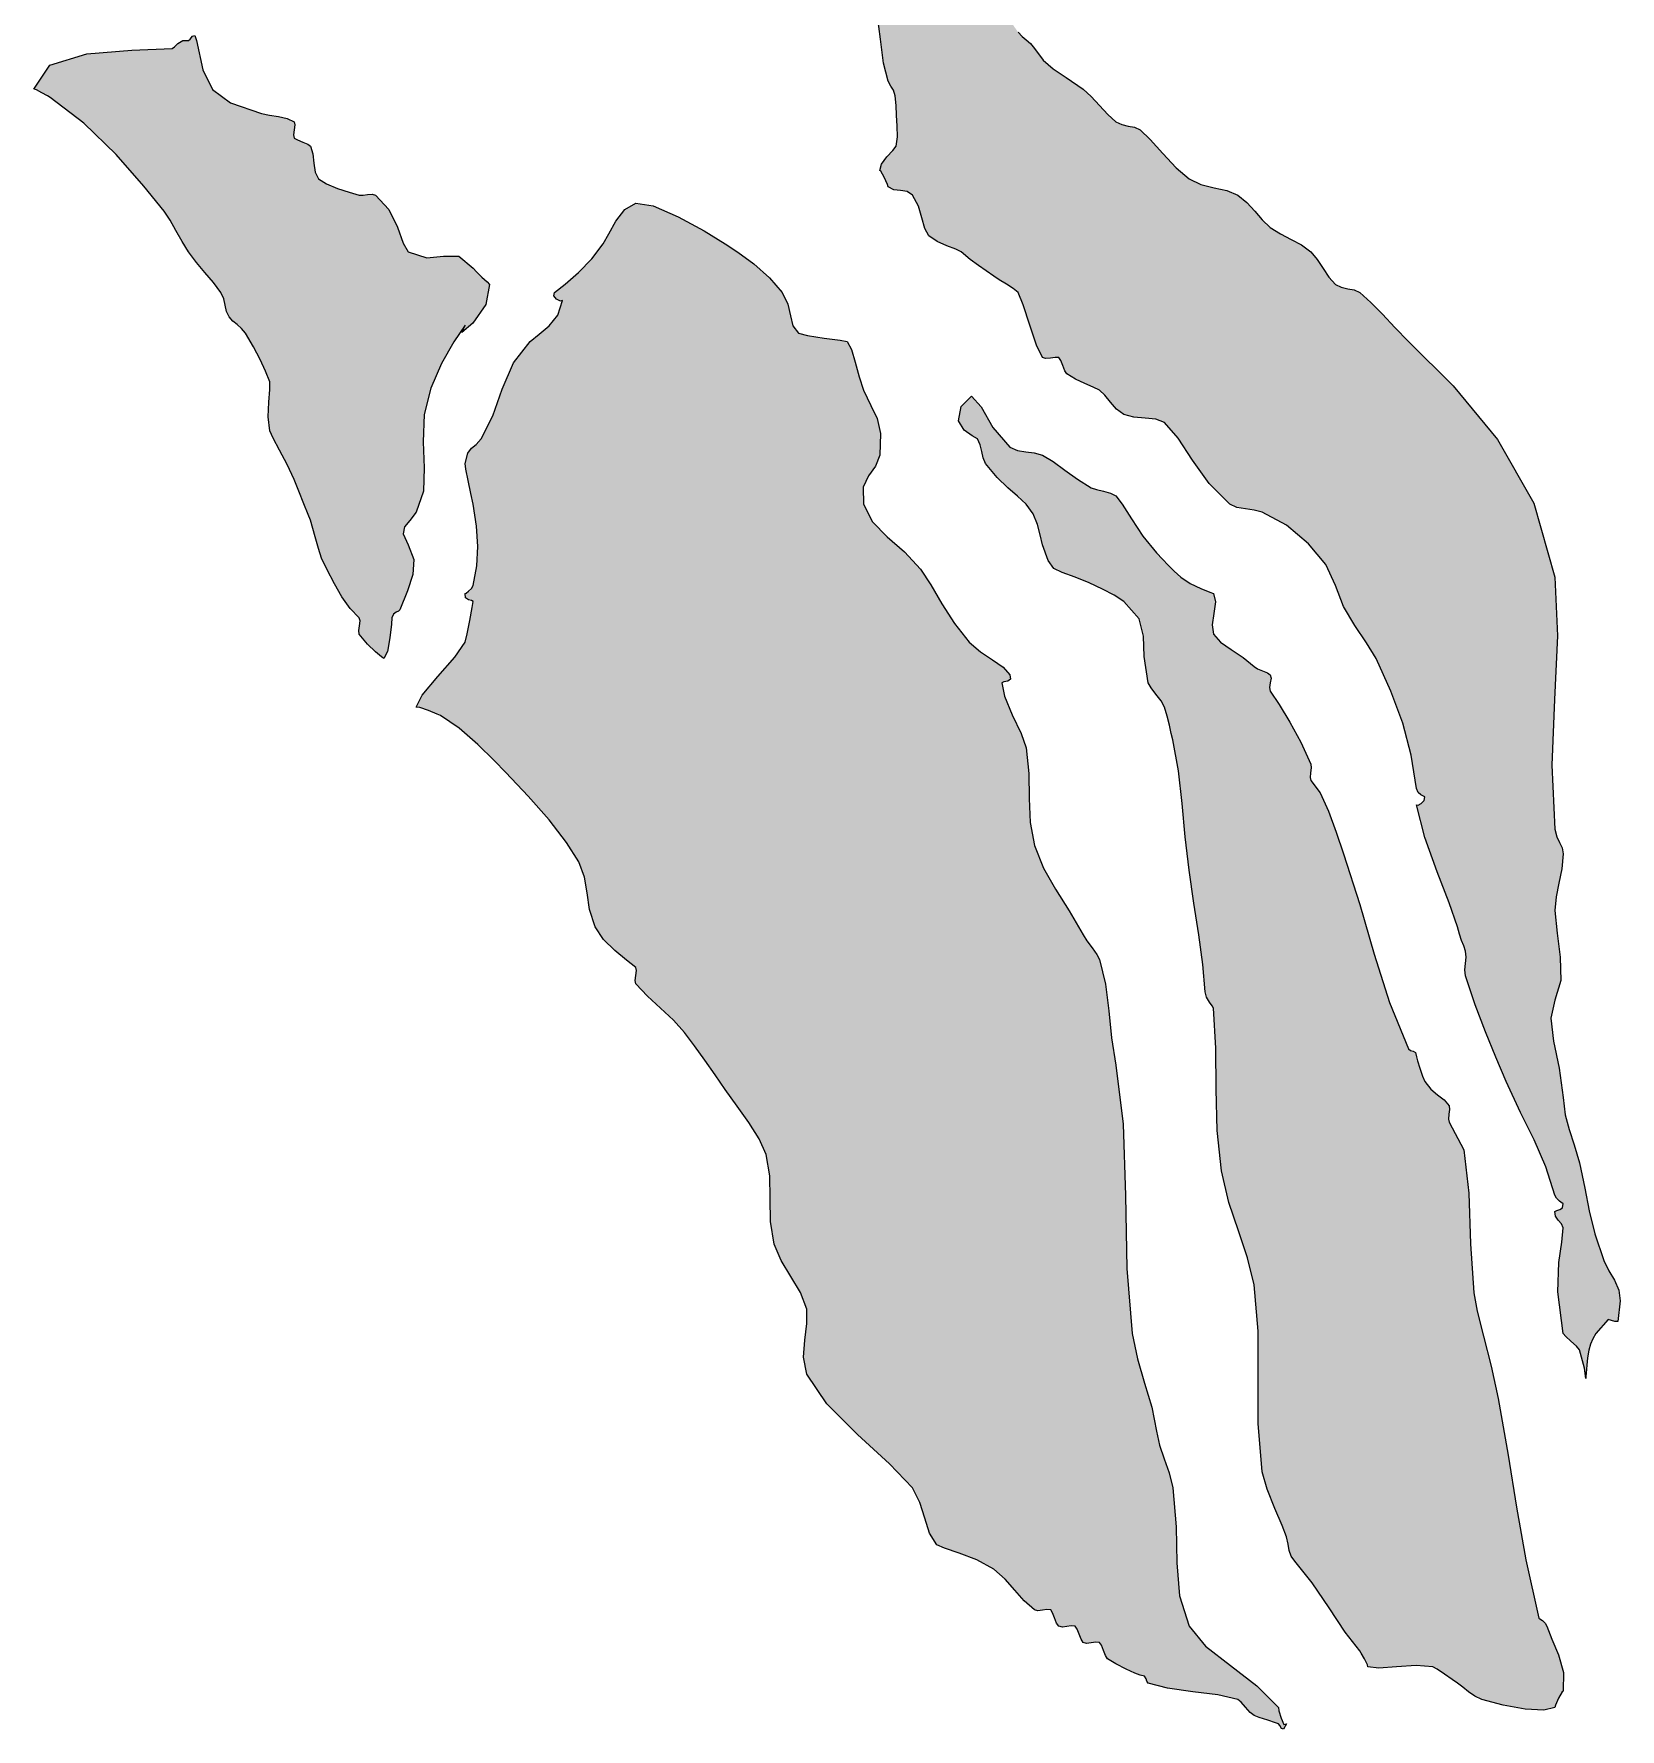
# Model space of a CAD drawing. Header units: inches. Extents: x -600 to 863, y -502 to 873.
# Drawn here: x 523.61 to 544.26, y 244.84 to 266.91 of the extents above; entities that cross this region are included whole.
import ezdxf

# ---------------------------------------------------------------- set-up
doc = ezdxf.new("R2010")
doc.units = ezdxf.units.IN
doc.header["$MEASUREMENT"] = 0
doc.layers.add('Layer 1', color=7, linetype='Continuous')

msp = doc.modelspace()

# ---------------------------------------------------------------- hatches: boundary and pattern name
at = {"layer": 'Layer 1', "true_color": 0xffffff}
for points in [[(535.468, 268.413), (535.501, 268.427), (535.516, 268.461), (535.533, 268.473), (535.573, 268.413), (535.646, 268.289), (535.729, 268.159), (535.813, 268.023), (535.892, 267.884), (536.009, 267.64), (536.12, 267.408), (536.25, 267.177), (536.421, 266.931), (536.473, 266.876), (536.526, 266.833), (536.581, 266.786), (536.633, 266.719), (536.746, 266.568), (536.878, 266.456), (537.046, 266.342), (537.268, 266.189), (537.372, 266.097), (537.479, 265.979), (537.587, 265.861), (537.691, 265.766), (537.769, 265.729), (537.853, 265.711), (537.936, 265.694), (538.009, 265.66), (538.138, 265.536), (538.302, 265.355), (538.479, 265.168), (538.645, 265.024), (538.8, 264.951), (538.971, 264.908), (539.138, 264.871), (539.279, 264.812), (539.398, 264.716), (539.5, 264.603), (539.598, 264.488), (539.703, 264.39), (539.837, 264.306), (539.975, 264.235), (540.108, 264.162), (540.232, 264.071), (540.315, 263.973), (540.39, 263.857), (540.464, 263.742), (540.55, 263.648), (540.624, 263.611), (540.71, 263.593), (540.795, 263.576), (540.867, 263.542), (541.011, 263.415), (541.163, 263.259), (541.326, 263.086), (541.503, 262.907), (542.083, 262.328), (542.659, 261.629), (543.133, 260.802), (543.408, 259.837), (543.443, 259.075), (543.404, 258.243), (543.367, 257.388), (543.408, 256.555), (543.434, 256.457), (543.469, 256.384), (543.501, 256.315), (543.515, 256.236), (543.498, 256.039), (543.46, 255.853), (543.424, 255.674), (543.408, 255.495), (543.436, 255.203), (543.478, 254.889), (543.485, 254.586), (543.408, 254.331), (543.353, 254.094), (543.391, 253.794), (543.465, 253.445), (543.515, 253.061), (543.542, 252.838), (543.594, 252.645), (543.659, 252.448), (543.727, 252.213), (543.797, 251.882), (543.855, 251.588), (543.928, 251.288), (544.044, 250.942), (544.11, 250.807), (544.183, 250.682), (544.239, 250.555), (544.256, 250.413), (544.228, 250.144), (544.186, 250.144), (544.1, 250.172), (543.938, 249.989), (543.899, 249.919), (543.869, 249.852), (543.848, 249.773), (543.832, 249.672), (543.812, 249.428), (543.809, 249.403), (543.791, 249.54), (543.727, 249.777), (543.688, 249.825), (543.616, 249.891), (543.548, 249.951), (543.515, 249.989), (543.447, 250.532), (543.459, 250.914), (543.499, 251.179), (543.515, 251.366), (543.492, 251.418), (543.45, 251.465), (543.414, 251.516), (543.408, 251.578), (543.431, 251.593), (543.471, 251.602), (543.506, 251.625), (543.515, 251.684), (543.501, 251.686), (543.467, 251.712), (543.43, 251.751), (543.408, 251.789), (543.289, 252.159), (543.136, 252.509), (542.959, 252.869), (542.773, 253.271), (542.639, 253.586), (542.502, 253.917), (542.368, 254.27), (542.244, 254.648), (542.235, 254.726), (542.244, 254.808), (542.253, 254.89), (542.244, 254.966), (542.22, 255.037), (542.193, 255.108), (542.166, 255.188), (542.139, 255.283), (542.033, 255.595), (541.875, 256.002), (541.715, 256.446), (541.608, 256.872), (541.629, 256.867), (541.668, 256.889), (541.704, 256.929), (541.715, 256.978), (541.698, 256.987), (541.664, 257.005), (541.629, 257.035), (541.608, 257.084), (541.538, 257.518), (541.426, 257.936), (541.271, 258.351), (541.079, 258.777), (540.956, 258.983), (540.804, 259.207), (540.656, 259.453), (540.55, 259.73), (540.425, 260), (540.201, 260.273), (539.913, 260.514), (539.597, 260.684), (539.492, 260.71), (539.378, 260.725), (539.269, 260.745), (539.174, 260.789), (538.907, 261.055), (538.691, 261.361), (538.505, 261.646), (538.326, 261.849), (538.213, 261.895), (538.073, 261.908), (537.928, 261.919), (537.797, 261.954), (537.7, 262.025), (537.621, 262.116), (537.55, 262.206), (537.479, 262.271), (537.397, 262.312), (537.288, 262.357), (537.168, 262.413), (537.056, 262.483), (537.029, 262.525), (537.002, 262.594), (536.975, 262.66), (536.95, 262.695), (536.904, 262.699), (536.84, 262.69), (536.778, 262.685), (536.738, 262.695), (536.661, 262.856), (536.573, 263.12), (536.488, 263.384), (536.421, 263.542), (536.358, 263.596), (536.267, 263.653), (536.173, 263.708), (536.103, 263.754), (536.005, 263.826), (535.903, 263.895), (535.796, 263.972), (535.68, 264.071), (535.608, 264.108), (535.493, 264.15), (535.365, 264.206), (535.256, 264.283), (535.206, 264.377), (535.169, 264.515), (535.122, 264.669), (535.044, 264.812), (534.976, 264.857), (534.889, 264.871), (534.801, 264.882), (534.727, 264.919), (534.719, 264.951), (534.677, 265.043), (534.633, 265.125), (534.621, 265.131), (534.642, 265.216), (534.712, 265.308), (534.789, 265.391), (534.832, 265.448), (534.85, 265.572), (534.848, 265.711), (534.838, 265.851), (534.832, 265.978), (534.822, 266.104), (534.798, 266.178), (534.764, 266.23), (534.727, 266.295), (534.667, 266.528), (534.628, 266.841), (534.585, 267.172), (534.515, 267.46), (534.468, 267.566), (534.424, 267.676), (534.398, 267.81), (534.409, 267.989), (534.435, 267.99), (534.487, 268.014), (534.528, 268.052), (534.515, 268.096), (534.466, 268.212), (534.648, 268.261), (534.949, 268.28), (535.256, 268.307), (535.289, 268.33), (535.333, 268.373), (535.391, 268.409)], [(525.621, 266.824), (525.645, 266.843), (525.673, 266.88), (525.702, 266.89), (525.727, 266.824), (525.809, 266.441), (525.935, 266.186), (526.168, 266.011), (526.573, 265.872), (526.677, 265.852), (526.794, 265.835), (526.907, 265.81), (526.997, 265.766), (527.007, 265.726), (526.997, 265.66), (526.987, 265.596), (526.997, 265.554), (527.04, 265.531), (527.108, 265.502), (527.174, 265.473), (527.209, 265.448), (527.238, 265.349), (527.252, 265.228), (527.271, 265.111), (527.314, 265.024), (527.416, 264.958), (527.561, 264.898), (527.713, 264.849), (527.844, 264.812), (527.893, 264.812), (527.953, 264.818), (528.012, 264.823), (528.056, 264.812), (528.228, 264.625), (528.34, 264.393), (528.417, 264.185), (528.479, 264.071), (528.722, 263.993), (528.939, 264.018), (529.14, 264.016), (529.326, 263.86), (529.37, 263.812), (529.441, 263.742), (529.508, 263.68), (529.538, 263.648), (529.492, 263.385), (529.322, 263.143), (529.181, 263.021), (529.221, 263.119), (529.074, 262.903), (528.916, 262.621), (528.778, 262.297), (528.691, 261.954), (528.674, 261.598), (528.689, 261.262), (528.68, 260.955), (528.586, 260.684), (528.501, 260.575), (528.435, 260.493), (528.417, 260.4), (528.479, 260.26), (528.555, 260.066), (528.543, 259.873), (528.473, 259.661), (528.374, 259.413), (528.355, 259.396), (528.324, 259.381), (528.291, 259.354), (528.268, 259.307), (528.262, 259.227), (528.243, 259.049), (528.21, 258.868), (528.162, 258.777), (528.133, 258.8), (528.055, 258.863), (527.951, 258.963), (527.844, 259.096), (527.838, 259.141), (527.848, 259.205), (527.855, 259.268), (527.844, 259.307), (527.725, 259.429), (527.619, 259.579), (527.521, 259.752), (527.421, 259.942), (527.354, 260.085), (527.312, 260.212), (527.271, 260.363), (527.209, 260.578), (527.181, 260.652), (527.124, 260.791), (527.058, 260.956), (526.997, 261.107), (526.908, 261.303), (526.808, 261.49), (526.724, 261.646), (526.68, 261.742), (526.659, 261.923), (526.667, 262.117), (526.682, 262.282), (526.68, 262.378), (526.625, 262.518), (526.556, 262.67), (526.469, 262.836), (526.362, 263.013), (526.311, 263.076), (526.255, 263.126), (526.2, 263.172), (526.15, 263.225), (526.115, 263.297), (526.098, 263.377), (526.081, 263.46), (526.044, 263.542), (525.945, 263.675), (525.835, 263.804), (525.724, 263.935), (525.621, 264.071), (525.537, 264.209), (525.458, 264.351), (525.381, 264.484), (525.303, 264.602), (525.041, 264.928), (524.68, 265.338), (524.259, 265.75), (523.82, 266.084), (523.785, 266.104), (523.713, 266.144), (523.642, 266.18), (523.609, 266.189), (523.817, 266.504), (524.298, 266.65), (524.883, 266.698), (525.409, 266.719), (525.438, 266.741), (525.484, 266.786), (525.546, 266.824)], [(539.809, 244.907), (539.771, 244.922), (539.669, 244.954), (539.558, 244.989), (539.491, 245.014), (539.441, 245.056), (539.382, 245.124), (539.323, 245.189), (539.279, 245.225), (539.022, 245.283), (538.693, 245.326), (538.366, 245.371), (538.115, 245.437), (538.095, 245.461), (538.087, 245.495), (538.066, 245.526), (538.009, 245.543), (537.941, 245.565), (537.825, 245.618), (537.694, 245.687), (537.585, 245.754), (537.558, 245.796), (537.531, 245.864), (537.505, 245.931), (537.479, 245.966), (537.431, 245.972), (537.371, 245.963), (537.312, 245.955), (537.268, 245.966), (537.24, 246.008), (537.213, 246.076), (537.188, 246.142), (537.162, 246.178), (537.112, 246.184), (537.054, 246.175), (536.996, 246.168), (536.95, 246.178), (536.922, 246.22), (536.896, 246.288), (536.869, 246.354), (536.844, 246.39), (536.796, 246.395), (536.736, 246.386), (536.678, 246.379), (536.633, 246.39), (536.498, 246.509), (536.377, 246.648), (536.25, 246.791), (536.103, 246.919), (535.882, 247.041), (535.651, 247.131), (535.46, 247.193), (535.361, 247.236), (535.267, 247.39), (535.204, 247.584), (535.141, 247.79), (535.044, 247.978), (534.744, 248.293), (534.331, 248.673), (533.931, 249.075), (533.668, 249.46), (533.625, 249.68), (533.642, 249.904), (533.671, 250.119), (533.668, 250.308), (533.587, 250.524), (533.464, 250.732), (533.336, 250.94), (533.244, 251.154), (533.198, 251.446), (533.193, 251.746), (533.188, 252.041), (533.139, 252.319), (533.048, 252.525), (532.917, 252.735), (532.765, 252.949), (532.609, 253.166), (532.476, 253.357), (532.342, 253.55), (532.209, 253.735), (532.079, 253.907), (531.933, 254.069), (531.765, 254.226), (531.596, 254.382), (531.444, 254.542), (531.437, 254.587), (531.446, 254.651), (531.455, 254.715), (531.444, 254.754), (531.321, 254.851), (531.17, 254.974), (531.023, 255.119), (530.915, 255.283), (530.841, 255.512), (530.809, 255.725), (530.776, 255.929), (530.703, 256.131), (530.543, 256.382), (530.315, 256.676), (530.044, 256.987), (529.75, 257.295), (529.6, 257.449), (529.387, 257.658), (529.145, 257.871), (528.903, 258.036), (528.857, 258.055), (528.746, 258.101), (528.634, 258.141), (528.586, 258.143), (528.664, 258.3), (528.866, 258.542), (529.087, 258.796), (529.221, 258.989), (529.247, 259.097), (529.282, 259.274), (529.313, 259.442), (529.326, 259.519), (529.306, 259.531), (529.266, 259.542), (529.229, 259.567), (529.221, 259.625), (529.234, 259.627), (529.268, 259.653), (529.305, 259.691), (529.326, 259.73), (529.373, 259.984), (529.388, 260.238), (529.371, 260.502), (529.326, 260.789), (529.298, 260.928), (529.262, 261.097), (529.231, 261.244), (529.221, 261.318), (529.256, 261.451), (529.305, 261.518), (529.365, 261.563), (529.433, 261.637), (529.582, 261.938), (529.705, 262.286), (529.851, 262.627), (530.067, 262.907), (530.187, 263), (530.317, 263.108), (530.429, 263.248), (530.491, 263.437), (530.464, 263.432), (530.413, 263.458), (530.375, 263.5), (530.386, 263.542), (530.523, 263.653), (530.697, 263.805), (530.873, 263.982), (531.021, 264.178), (531.091, 264.309), (531.184, 264.474), (531.301, 264.623), (531.444, 264.707), (531.671, 264.67), (531.994, 264.529), (532.333, 264.346), (532.609, 264.178), (532.774, 264.067), (532.979, 263.916), (533.184, 263.736), (533.35, 263.542), (533.422, 263.39), (533.456, 263.24), (533.49, 263.11), (533.562, 263.013), (533.679, 262.983), (533.894, 262.95), (534.102, 262.923), (534.197, 262.907), (534.251, 262.799), (534.299, 262.635), (534.35, 262.447), (534.409, 262.271), (534.505, 262.071), (534.584, 261.904), (534.629, 261.709), (534.621, 261.425), (534.564, 261.281), (534.473, 261.157), (534.402, 261.009), (534.409, 260.789), (534.523, 260.559), (534.716, 260.363), (534.94, 260.168), (535.15, 259.942), (535.285, 259.735), (535.428, 259.49), (535.591, 259.233), (535.785, 258.989), (535.932, 258.863), (536.088, 258.761), (536.224, 258.667), (536.314, 258.566), (536.323, 258.508), (536.285, 258.482), (536.235, 258.473), (536.209, 258.46), (536.241, 258.288), (536.345, 258.046), (536.46, 257.8), (536.526, 257.613), (536.559, 257.279), (536.563, 256.956), (536.576, 256.644), (536.633, 256.343), (536.752, 256.047), (536.908, 255.774), (537.085, 255.494), (537.268, 255.178), (537.316, 255.102), (537.383, 255.01), (537.444, 254.922), (537.479, 254.86), (537.559, 254.536), (537.6, 254.192), (537.634, 253.839), (537.691, 253.483), (537.786, 252.714), (537.816, 251.786), (537.836, 250.834), (537.903, 249.989), (537.974, 249.661), (538.067, 249.345), (538.159, 249.032), (538.221, 248.719), (538.26, 248.534), (538.32, 248.357), (538.385, 248.176), (538.433, 247.978), (538.479, 247.471), (538.486, 247.004), (538.52, 246.574), (538.645, 246.178), (538.859, 245.92), (539.184, 245.665), (539.528, 245.401), (539.809, 245.119), (539.816, 245.075), (539.844, 244.979), (539.88, 244.898), (539.915, 244.907), (539.875, 244.839), (539.849, 244.848), (539.828, 244.887)], [(535.68, 262.06), (535.814, 262.192), (535.939, 262.055), (536.093, 261.787), (536.314, 261.53), (536.411, 261.486), (536.519, 261.47), (536.63, 261.457), (536.738, 261.425), (536.876, 261.342), (537.028, 261.231), (537.195, 261.111), (537.373, 261.001), (537.439, 260.979), (537.53, 260.956), (537.622, 260.93), (537.691, 260.896), (537.775, 260.787), (537.894, 260.597), (538.043, 260.371), (538.221, 260.154), (538.298, 260.073), (538.374, 259.994), (538.453, 259.915), (538.538, 259.837), (538.661, 259.754), (538.8, 259.688), (538.914, 259.643), (538.962, 259.625), (538.988, 259.514), (538.97, 259.366), (538.947, 259.216), (538.962, 259.096), (539.054, 258.99), (539.194, 258.893), (539.351, 258.79), (539.491, 258.672), (539.535, 258.645), (539.602, 258.617), (539.666, 258.59), (539.703, 258.566), (539.713, 258.521), (539.703, 258.461), (539.694, 258.401), (539.703, 258.354), (539.819, 258.177), (539.958, 257.951), (540.102, 257.689), (540.232, 257.401), (540.234, 257.355), (540.227, 257.29), (540.223, 257.228), (540.232, 257.189), (540.354, 257.029), (540.462, 256.792), (540.561, 256.515), (540.656, 256.236), (540.869, 255.577), (541.056, 254.928), (541.255, 254.299), (541.503, 253.695), (541.529, 253.674), (541.562, 253.667), (541.593, 253.648), (541.608, 253.59), (541.621, 253.54), (541.651, 253.443), (541.686, 253.342), (541.715, 253.271), (541.791, 253.172), (541.879, 253.098), (541.965, 253.03), (542.032, 252.954), (542.037, 252.908), (542.028, 252.844), (542.021, 252.781), (542.032, 252.742), (542.22, 252.382), (542.289, 251.817), (542.309, 251.159), (542.35, 250.519), (542.397, 250.282), (542.479, 249.954), (542.576, 249.564), (542.668, 249.143), (542.797, 248.406), (542.906, 247.728), (543.028, 247.042), (543.197, 246.284), (543.212, 246.275), (543.244, 246.253), (543.279, 246.22), (543.303, 246.178), (543.367, 246.009), (543.454, 245.804), (543.519, 245.574), (543.515, 245.331), (543.5, 245.322), (543.455, 245.241), (543.414, 245.151), (543.408, 245.119), (543.265, 245.087), (543.022, 245.1), (542.734, 245.149), (542.456, 245.225), (542.364, 245.268), (542.284, 245.324), (542.21, 245.384), (542.139, 245.437), (542.07, 245.484), (541.971, 245.553), (541.875, 245.617), (541.82, 245.648), (541.601, 245.667), (541.346, 245.65), (541.115, 245.632), (540.974, 245.648), (540.966, 245.677), (540.927, 245.752), (540.885, 245.828), (540.867, 245.86), (540.678, 246.103), (540.469, 246.417), (540.247, 246.745), (540.021, 247.025), (539.975, 247.092), (539.95, 247.163), (539.935, 247.245), (539.915, 247.343), (539.857, 247.491), (539.76, 247.713), (539.66, 247.961), (539.597, 248.189), (539.543, 248.817), (539.544, 249.424), (539.545, 250.021), (539.491, 250.625), (539.405, 250.975), (539.287, 251.325), (539.164, 251.696), (539.067, 252.107), (539.012, 252.632), (538.998, 253.17), (538.993, 253.706), (538.962, 254.225), (538.945, 254.254), (538.91, 254.304), (538.874, 254.367), (538.855, 254.437), (538.823, 254.792), (538.771, 255.179), (538.707, 255.592), (538.645, 256.024), (538.596, 256.455), (538.557, 256.889), (538.508, 257.314), (538.433, 257.719), (538.414, 257.803), (538.39, 257.91), (538.361, 258.027), (538.326, 258.143), (538.282, 258.225), (538.215, 258.314), (538.15, 258.398), (538.115, 258.46), (538.059, 258.806), (538.052, 259.069), (537.998, 259.294), (537.797, 259.519), (537.672, 259.602), (537.518, 259.682), (537.344, 259.761), (537.162, 259.837), (536.995, 259.897), (536.887, 259.95), (536.811, 260.053), (536.738, 260.26), (536.707, 260.389), (536.673, 260.524), (536.618, 260.66), (536.526, 260.789), (536.413, 260.893), (536.285, 261), (536.146, 261.133), (535.997, 261.318), (535.967, 261.389), (535.948, 261.475), (535.928, 261.562), (535.892, 261.637), (535.824, 261.679), (535.719, 261.751), (535.646, 261.873)]]:
    msp.add_hatch(color=7, dxfattribs=at).paths.add_polyline_path(points)

# ---------------------------------------------------------------- linework, layer by layer
at = {"layer": 'Layer 1', "lineweight": 0}
for points in [[(536.421, 266.931), (536.473, 266.876), (536.526, 266.833), (536.581, 266.786), (536.633, 266.719), (536.746, 266.568), (536.878, 266.456), (537.046, 266.342), (537.268, 266.189), (537.372, 266.097), (537.479, 265.979), (537.587, 265.861), (537.691, 265.766), (537.769, 265.729), (537.853, 265.711), (537.936, 265.694), (538.009, 265.66), (538.138, 265.536), (538.302, 265.355), (538.479, 265.168), (538.645, 265.024), (538.8, 264.951), (538.971, 264.908), (539.138, 264.871), (539.279, 264.812), (539.398, 264.716), (539.5, 264.603), (539.598, 264.488), (539.703, 264.39), (539.837, 264.306), (539.975, 264.235), (540.108, 264.162), (540.232, 264.071), (540.315, 263.973), (540.39, 263.857), (540.464, 263.742), (540.55, 263.648), (540.624, 263.611), (540.71, 263.593), (540.795, 263.576), (540.867, 263.542), (541.011, 263.415), (541.163, 263.259), (541.326, 263.086), (541.503, 262.907), (542.083, 262.328), (542.659, 261.629), (543.133, 260.802), (543.408, 259.837), (543.443, 259.075), (543.404, 258.243), (543.367, 257.388), (543.408, 256.555), (543.434, 256.457), (543.469, 256.384), (543.501, 256.315), (543.515, 256.236), (543.498, 256.039), (543.46, 255.853), (543.424, 255.674), (543.408, 255.495), (543.436, 255.203), (543.478, 254.889), (543.485, 254.586), (543.408, 254.331), (543.353, 254.094), (543.391, 253.794), (543.465, 253.445), (543.515, 253.061), (543.542, 252.838), (543.594, 252.645), (543.659, 252.448), (543.727, 252.213), (543.797, 251.882), (543.855, 251.588), (543.928, 251.288), (544.044, 250.942), (544.11, 250.807), (544.183, 250.682), (544.239, 250.555), (544.256, 250.413), (544.228, 250.144), (544.186, 250.144), (544.1, 250.172), (543.938, 249.989), (543.899, 249.919), (543.869, 249.852), (543.848, 249.773), (543.832, 249.672), (543.812, 249.428), (543.809, 249.403), (543.791, 249.54), (543.727, 249.777), (543.688, 249.825), (543.616, 249.891), (543.548, 249.951), (543.515, 249.989), (543.447, 250.532), (543.459, 250.914), (543.499, 251.179), (543.515, 251.366), (543.492, 251.418), (543.45, 251.465), (543.414, 251.516), (543.408, 251.578), (543.431, 251.593), (543.471, 251.602), (543.506, 251.625), (543.515, 251.684), (543.501, 251.686), (543.467, 251.712), (543.43, 251.751), (543.408, 251.789), (543.289, 252.159), (543.136, 252.509), (542.959, 252.869), (542.773, 253.271), (542.639, 253.586), (542.502, 253.917), (542.368, 254.27), (542.244, 254.648), (542.235, 254.726), (542.244, 254.808), (542.253, 254.89), (542.244, 254.966), (542.22, 255.037), (542.193, 255.108), (542.166, 255.188), (542.139, 255.283), (542.033, 255.595), (541.875, 256.002), (541.715, 256.446), (541.608, 256.872), (541.629, 256.867), (541.668, 256.889), (541.704, 256.929), (541.715, 256.978), (541.698, 256.987), (541.664, 257.005), (541.629, 257.035), (541.608, 257.084), (541.538, 257.518), (541.426, 257.936), (541.271, 258.351), (541.079, 258.777), (540.956, 258.983), (540.804, 259.207), (540.656, 259.453), (540.55, 259.73), (540.425, 260), (540.201, 260.273), (539.913, 260.514), (539.597, 260.684), (539.492, 260.71), (539.378, 260.725), (539.269, 260.745), (539.174, 260.789), (538.907, 261.055), (538.691, 261.361), (538.505, 261.646), (538.326, 261.849), (538.213, 261.895), (538.073, 261.908), (537.928, 261.919), (537.797, 261.954), (537.7, 262.025), (537.621, 262.116), (537.55, 262.206), (537.479, 262.271), (537.397, 262.312), (537.288, 262.357), (537.168, 262.413), (537.056, 262.483), (537.029, 262.525), (537.002, 262.594), (536.975, 262.66), (536.95, 262.695), (536.904, 262.699), (536.84, 262.69), (536.778, 262.685), (536.738, 262.695), (536.661, 262.856), (536.573, 263.12), (536.488, 263.384), (536.421, 263.542), (536.358, 263.596), (536.267, 263.653), (536.173, 263.708), (536.103, 263.754), (536.005, 263.826), (535.903, 263.895), (535.796, 263.972), (535.68, 264.071), (535.608, 264.108), (535.493, 264.15), (535.365, 264.206), (535.256, 264.283), (535.206, 264.377), (535.169, 264.515), (535.122, 264.669), (535.044, 264.812), (534.976, 264.857), (534.889, 264.871), (534.801, 264.882), (534.727, 264.919), (534.719, 264.951), (534.677, 265.043), (534.633, 265.125), (534.621, 265.131), (534.642, 265.216), (534.712, 265.308), (534.789, 265.391), (534.832, 265.448), (534.85, 265.572), (534.848, 265.711), (534.838, 265.851), (534.832, 265.978), (534.822, 266.104), (534.798, 266.178), (534.764, 266.23), (534.727, 266.295), (534.667, 266.528), (534.628, 266.841), (534.585, 267.172)], [(525.621, 266.824), (525.645, 266.843), (525.673, 266.88), (525.702, 266.89), (525.727, 266.824), (525.809, 266.441), (525.935, 266.186), (526.168, 266.011), (526.573, 265.872), (526.677, 265.852), (526.794, 265.835), (526.907, 265.81), (526.997, 265.766), (527.007, 265.726), (526.997, 265.66), (526.987, 265.596), (526.997, 265.554), (527.04, 265.531), (527.108, 265.502), (527.174, 265.473), (527.209, 265.448), (527.238, 265.349), (527.252, 265.228), (527.271, 265.111), (527.314, 265.024), (527.416, 264.958), (527.561, 264.898), (527.713, 264.849), (527.844, 264.812), (527.893, 264.812), (527.953, 264.818), (528.012, 264.823), (528.056, 264.812), (528.228, 264.625), (528.34, 264.393), (528.417, 264.185), (528.479, 264.071), (528.722, 263.993), (528.939, 264.018), (529.14, 264.016), (529.326, 263.86), (529.37, 263.812), (529.441, 263.742), (529.508, 263.68), (529.538, 263.648), (529.492, 263.385), (529.322, 263.143), (529.181, 263.021), (529.221, 263.119), (529.074, 262.903), (528.916, 262.621), (528.778, 262.297), (528.691, 261.954), (528.674, 261.598), (528.689, 261.262), (528.68, 260.955), (528.586, 260.684), (528.501, 260.575), (528.435, 260.493), (528.417, 260.4), (528.479, 260.26), (528.555, 260.066), (528.543, 259.873), (528.473, 259.661), (528.374, 259.413), (528.355, 259.396), (528.324, 259.381), (528.291, 259.354), (528.268, 259.307), (528.262, 259.227), (528.243, 259.049), (528.21, 258.868), (528.162, 258.777), (528.133, 258.8), (528.055, 258.863), (527.951, 258.963), (527.844, 259.096), (527.838, 259.141), (527.848, 259.205), (527.855, 259.268), (527.844, 259.307), (527.725, 259.429), (527.619, 259.579), (527.521, 259.752), (527.421, 259.942), (527.354, 260.085), (527.312, 260.212), (527.271, 260.363), (527.209, 260.578), (527.181, 260.652), (527.124, 260.791), (527.058, 260.956), (526.997, 261.107), (526.908, 261.303), (526.808, 261.49), (526.724, 261.646), (526.68, 261.742), (526.659, 261.923), (526.667, 262.117), (526.682, 262.282), (526.68, 262.378), (526.625, 262.518), (526.556, 262.67), (526.469, 262.836), (526.362, 263.013), (526.311, 263.076), (526.255, 263.126), (526.2, 263.172), (526.15, 263.225), (526.115, 263.297), (526.098, 263.377), (526.081, 263.46), (526.044, 263.542), (525.945, 263.675), (525.835, 263.804), (525.724, 263.935), (525.621, 264.071), (525.537, 264.209), (525.458, 264.351), (525.381, 264.484), (525.303, 264.602), (525.041, 264.928), (524.68, 265.338), (524.259, 265.75), (523.82, 266.084), (523.785, 266.104), (523.713, 266.144), (523.642, 266.18), (523.609, 266.189), (523.817, 266.504), (524.298, 266.65), (524.883, 266.698), (525.409, 266.719), (525.438, 266.741), (525.484, 266.786), (525.546, 266.824), (525.621, 266.824), (525.621, 266.824)], [(539.809, 244.907), (539.771, 244.922), (539.669, 244.954), (539.558, 244.989), (539.491, 245.014), (539.441, 245.056), (539.382, 245.124), (539.323, 245.189), (539.279, 245.225), (539.022, 245.283), (538.693, 245.326), (538.366, 245.371), (538.115, 245.437), (538.095, 245.461), (538.087, 245.495), (538.066, 245.526), (538.009, 245.543), (537.941, 245.565), (537.825, 245.618), (537.694, 245.687), (537.585, 245.754), (537.558, 245.796), (537.531, 245.864), (537.505, 245.931), (537.479, 245.966), (537.431, 245.972), (537.371, 245.963), (537.312, 245.955), (537.268, 245.966), (537.24, 246.008), (537.213, 246.076), (537.188, 246.142), (537.162, 246.178), (537.112, 246.184), (537.054, 246.175), (536.996, 246.168), (536.95, 246.178), (536.922, 246.22), (536.896, 246.288), (536.869, 246.354), (536.844, 246.39), (536.796, 246.395), (536.736, 246.386), (536.678, 246.379), (536.633, 246.39), (536.498, 246.509), (536.377, 246.648), (536.25, 246.791), (536.103, 246.919), (535.882, 247.041), (535.651, 247.131), (535.46, 247.193), (535.361, 247.236), (535.267, 247.39), (535.204, 247.584), (535.141, 247.79), (535.044, 247.978), (534.744, 248.293), (534.331, 248.673), (533.931, 249.075), (533.668, 249.46), (533.625, 249.68), (533.642, 249.904), (533.671, 250.119), (533.668, 250.308), (533.587, 250.524), (533.464, 250.732), (533.336, 250.94), (533.244, 251.154), (533.198, 251.446), (533.193, 251.746), (533.188, 252.041), (533.139, 252.319), (533.048, 252.525), (532.917, 252.735), (532.765, 252.949), (532.609, 253.166), (532.476, 253.357), (532.342, 253.55), (532.209, 253.735), (532.079, 253.907), (531.933, 254.069), (531.765, 254.226), (531.596, 254.382), (531.444, 254.542), (531.437, 254.587), (531.446, 254.651), (531.455, 254.715), (531.444, 254.754), (531.321, 254.851), (531.17, 254.974), (531.023, 255.119), (530.915, 255.283), (530.841, 255.512), (530.809, 255.725), (530.776, 255.929), (530.703, 256.131), (530.543, 256.382), (530.315, 256.676), (530.044, 256.987), (529.75, 257.295), (529.6, 257.449), (529.387, 257.658), (529.145, 257.871), (528.903, 258.036), (528.857, 258.055), (528.746, 258.101), (528.634, 258.141), (528.586, 258.143), (528.664, 258.3), (528.866, 258.542), (529.087, 258.796), (529.221, 258.989), (529.247, 259.097), (529.282, 259.274), (529.313, 259.442), (529.326, 259.519), (529.306, 259.531), (529.266, 259.542), (529.229, 259.567), (529.221, 259.625), (529.234, 259.627), (529.268, 259.653), (529.305, 259.691), (529.326, 259.73), (529.373, 259.984), (529.388, 260.238), (529.371, 260.502), (529.326, 260.789), (529.298, 260.928), (529.262, 261.097), (529.231, 261.244), (529.221, 261.318), (529.256, 261.451), (529.305, 261.518), (529.365, 261.563), (529.433, 261.637), (529.582, 261.938), (529.705, 262.286), (529.851, 262.627), (530.067, 262.907), (530.187, 263), (530.317, 263.108), (530.429, 263.248), (530.491, 263.437), (530.464, 263.432), (530.413, 263.458), (530.375, 263.5), (530.386, 263.542), (530.523, 263.653), (530.697, 263.805), (530.873, 263.982), (531.021, 264.178), (531.091, 264.309), (531.184, 264.474), (531.301, 264.623), (531.444, 264.707), (531.671, 264.67), (531.994, 264.529), (532.333, 264.346), (532.609, 264.178), (532.774, 264.067), (532.979, 263.916), (533.184, 263.736), (533.35, 263.542), (533.422, 263.39), (533.456, 263.24), (533.49, 263.11), (533.562, 263.013), (533.679, 262.983), (533.894, 262.95), (534.102, 262.923), (534.197, 262.907), (534.251, 262.799), (534.299, 262.635), (534.35, 262.447), (534.409, 262.271), (534.505, 262.071), (534.584, 261.904), (534.629, 261.709), (534.621, 261.425), (534.564, 261.281), (534.473, 261.157), (534.402, 261.009), (534.409, 260.789), (534.523, 260.559), (534.716, 260.363), (534.94, 260.168), (535.15, 259.942), (535.285, 259.735), (535.428, 259.49), (535.591, 259.233), (535.785, 258.989), (535.932, 258.863), (536.088, 258.761), (536.224, 258.667), (536.314, 258.566), (536.323, 258.508), (536.285, 258.482), (536.235, 258.473), (536.209, 258.46), (536.241, 258.288), (536.345, 258.046), (536.46, 257.8), (536.526, 257.613), (536.559, 257.279), (536.563, 256.956), (536.576, 256.644), (536.633, 256.343), (536.752, 256.047), (536.908, 255.774), (537.085, 255.494), (537.268, 255.178), (537.316, 255.102), (537.383, 255.01), (537.444, 254.922), (537.479, 254.86), (537.559, 254.536), (537.6, 254.192), (537.634, 253.839), (537.691, 253.483), (537.786, 252.714), (537.816, 251.786), (537.836, 250.834), (537.903, 249.989), (537.974, 249.661), (538.067, 249.345), (538.159, 249.032), (538.221, 248.719), (538.26, 248.534), (538.32, 248.357), (538.385, 248.176), (538.433, 247.978), (538.479, 247.471), (538.486, 247.004), (538.52, 246.574), (538.645, 246.178), (538.859, 245.92), (539.184, 245.665), (539.528, 245.401), (539.809, 245.119), (539.816, 245.075), (539.844, 244.979), (539.88, 244.898), (539.915, 244.907), (539.875, 244.839), (539.849, 244.848), (539.828, 244.887), (539.809, 244.907), (539.809, 244.907)], [(535.68, 262.06), (535.814, 262.192), (535.939, 262.055), (536.093, 261.787), (536.314, 261.53), (536.411, 261.486), (536.519, 261.47), (536.63, 261.457), (536.738, 261.425), (536.876, 261.342), (537.028, 261.231), (537.195, 261.111), (537.373, 261.001), (537.439, 260.979), (537.53, 260.956), (537.622, 260.93), (537.691, 260.896), (537.775, 260.787), (537.894, 260.597), (538.043, 260.371), (538.221, 260.154), (538.298, 260.073), (538.374, 259.994), (538.453, 259.915), (538.538, 259.837), (538.661, 259.754), (538.8, 259.688), (538.914, 259.643), (538.962, 259.625), (538.988, 259.514), (538.97, 259.366), (538.947, 259.216), (538.962, 259.096), (539.054, 258.99), (539.194, 258.893), (539.351, 258.79), (539.491, 258.672), (539.535, 258.645), (539.602, 258.617), (539.666, 258.59), (539.703, 258.566), (539.713, 258.521), (539.703, 258.461), (539.694, 258.401), (539.703, 258.354), (539.819, 258.177), (539.958, 257.951), (540.102, 257.689), (540.232, 257.401), (540.234, 257.355), (540.227, 257.29), (540.223, 257.228), (540.232, 257.189), (540.354, 257.029), (540.462, 256.792), (540.561, 256.515), (540.656, 256.236), (540.869, 255.577), (541.056, 254.928), (541.255, 254.299), (541.503, 253.695), (541.529, 253.674), (541.562, 253.667), (541.593, 253.648), (541.608, 253.59), (541.621, 253.54), (541.651, 253.443), (541.686, 253.342), (541.715, 253.271), (541.791, 253.172), (541.879, 253.098), (541.965, 253.03), (542.032, 252.954), (542.037, 252.908), (542.028, 252.844), (542.021, 252.781), (542.032, 252.742), (542.22, 252.382), (542.289, 251.817), (542.309, 251.159), (542.35, 250.519), (542.397, 250.282), (542.479, 249.954), (542.576, 249.564), (542.668, 249.143), (542.797, 248.406), (542.906, 247.728), (543.028, 247.042), (543.197, 246.284), (543.212, 246.275), (543.244, 246.253), (543.279, 246.22), (543.303, 246.178), (543.367, 246.009), (543.454, 245.804), (543.519, 245.574), (543.515, 245.331), (543.5, 245.322), (543.455, 245.241), (543.414, 245.151), (543.408, 245.119), (543.265, 245.087), (543.022, 245.1), (542.734, 245.149), (542.456, 245.225), (542.364, 245.268), (542.284, 245.324), (542.21, 245.384), (542.139, 245.437), (542.07, 245.484), (541.971, 245.553), (541.875, 245.617), (541.82, 245.648), (541.601, 245.667), (541.346, 245.65), (541.115, 245.632), (540.974, 245.648), (540.966, 245.677), (540.927, 245.752), (540.885, 245.828), (540.867, 245.86), (540.678, 246.103), (540.469, 246.417), (540.247, 246.745), (540.021, 247.025), (539.975, 247.092), (539.95, 247.163), (539.935, 247.245), (539.915, 247.343), (539.857, 247.491), (539.76, 247.713), (539.66, 247.961), (539.597, 248.189), (539.543, 248.817), (539.544, 249.424), (539.545, 250.021), (539.491, 250.625), (539.405, 250.975), (539.287, 251.325), (539.164, 251.696), (539.067, 252.107), (539.012, 252.632), (538.998, 253.17), (538.993, 253.706), (538.962, 254.225), (538.945, 254.254), (538.91, 254.304), (538.874, 254.367), (538.855, 254.437), (538.823, 254.792), (538.771, 255.179), (538.707, 255.592), (538.645, 256.024), (538.596, 256.455), (538.557, 256.889), (538.508, 257.314), (538.433, 257.719), (538.414, 257.803), (538.39, 257.91), (538.361, 258.027), (538.326, 258.143), (538.282, 258.225), (538.215, 258.314), (538.15, 258.398), (538.115, 258.46), (538.059, 258.806), (538.052, 259.069), (537.998, 259.294), (537.797, 259.519), (537.672, 259.602), (537.518, 259.682), (537.344, 259.761), (537.162, 259.837), (536.995, 259.897), (536.887, 259.95), (536.811, 260.053), (536.738, 260.26), (536.707, 260.389), (536.673, 260.524), (536.618, 260.66), (536.526, 260.789), (536.413, 260.893), (536.285, 261), (536.146, 261.133), (535.997, 261.318), (535.967, 261.389), (535.948, 261.475), (535.928, 261.562), (535.892, 261.637), (535.824, 261.679), (535.719, 261.751), (535.646, 261.873), (535.68, 262.06), (535.68, 262.06)]]:
    msp.add_lwpolyline(points, dxfattribs=at)

doc.saveas('drawing.dxf')
